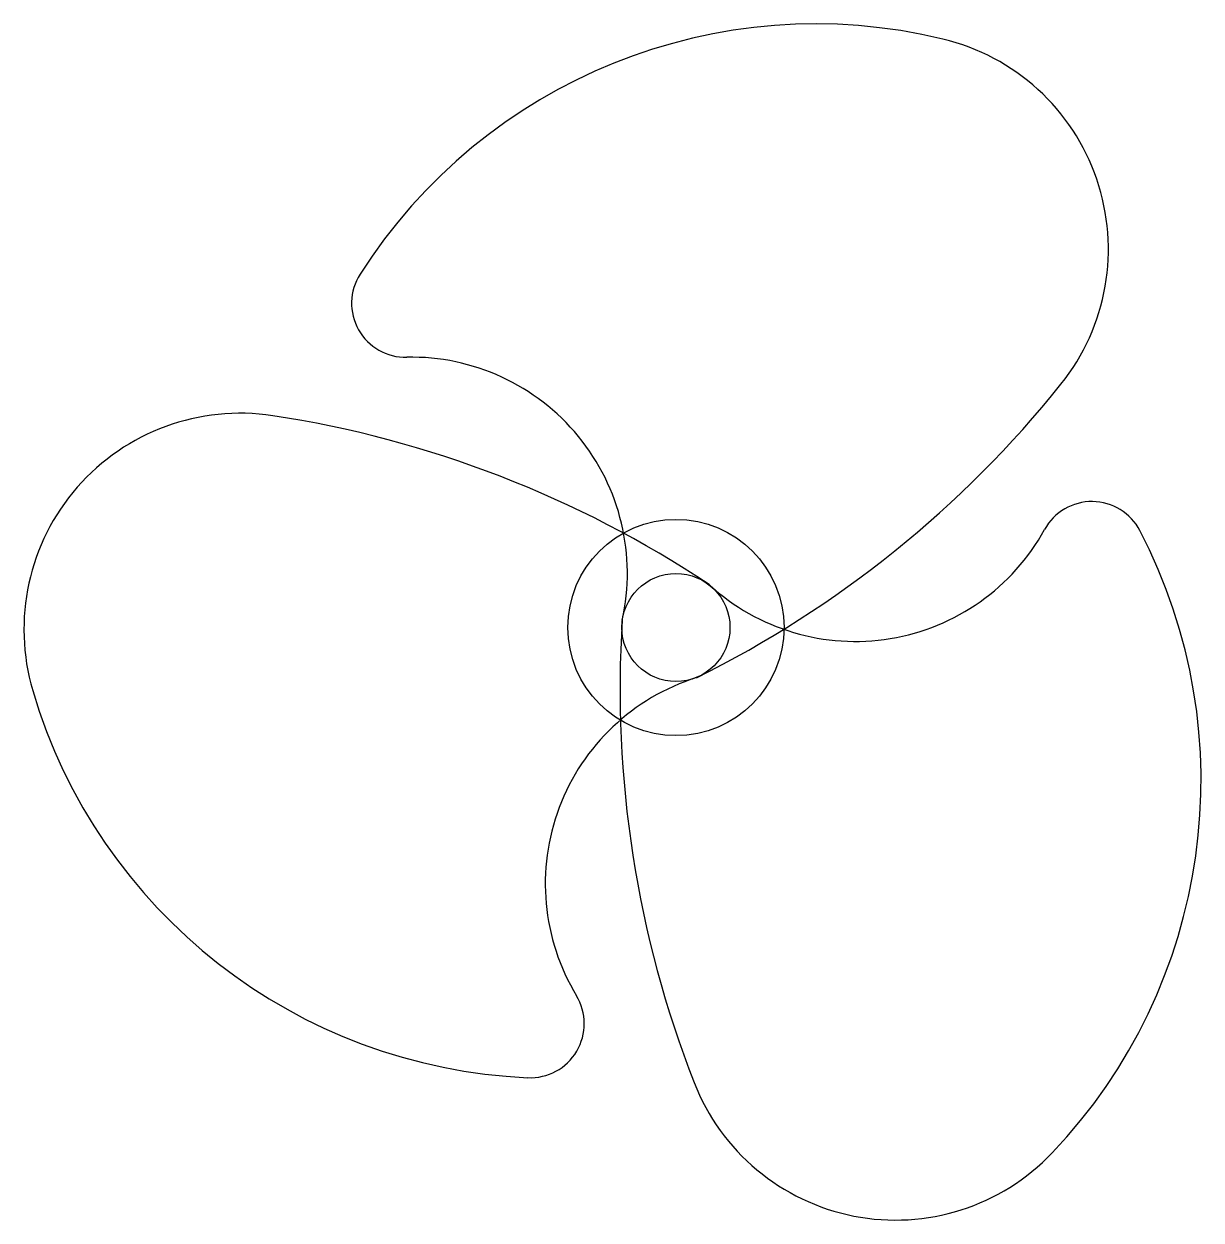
# Model space of a CAD drawing. Header units: inches. Extents: x 121 to 339, y 132 to 353.
import ezdxf

# ---------------------------------------------------------------- set-up
doc = ezdxf.new("R2010")
doc.units = ezdxf.units.IN
doc.header["$MEASUREMENT"] = 0

msp = doc.modelspace()

# ---------------------------------------------------------------- linework, layer by layer
for radius in [20, 10]:
    msp.add_circle((242.1, 241.28), radius)
for centre, radius, start, end in [((268.03, 252.95), 100, 76.433, 147.5235), ((282.1, 311.28), 40, 321.3358, 76.433), ((192.1, 301.28), 10, 147.5235, 271.1601), ((193.12, 251.29), 40, 347.506, 91.1601), ((157.17, 411.24), 200, 296.335, 321.3358), ((161.48, 240.92), 40, 81.3358, 196.433), ((137.38, 82.75), 200, 56.335, 81.3358), ((319.06, 254.58), 10, 27.5235, 151.1601), ((275.27, 278.7), 40, 227.506, 331.1601), ((239.25, 212.99), 100, 316.433, 27.5235), ((431.76, 229.85), 200, 176.335, 201.3358), ((257.93, 193.85), 40, 107.506, 211.1601), ((219.03, 257.89), 100, 196.433, 267.5235), ((215.14, 167.98), 10, 267.5235, 31.1601), ((282.72, 171.64), 40, 201.3358, 316.433)]:
    msp.add_arc(centre, radius, start, end)

doc.saveas('drawing.dxf')
